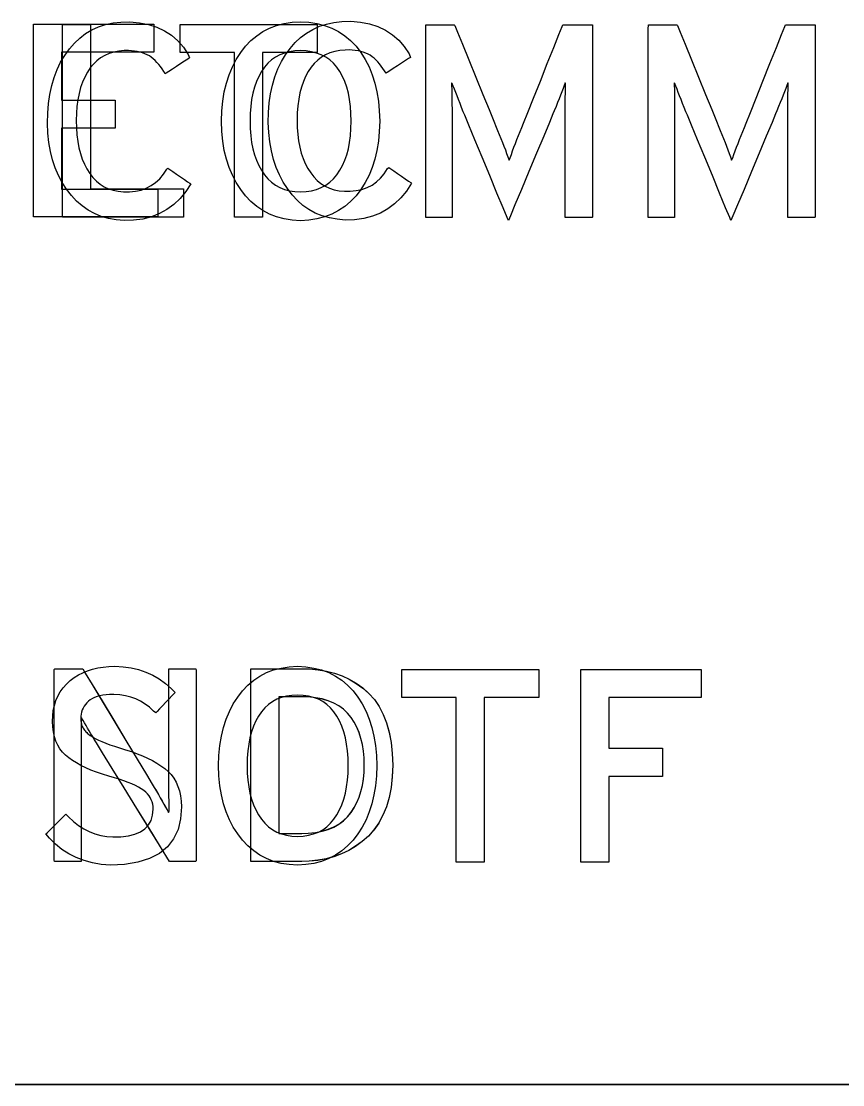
# Model space of a CAD drawing. Extents: x 1 to 47.7, y 0.2 to 35.
# Drawn here: x 21.975 to 22.389, y 10.065 to 10.601 of the extents above; entities that cross this region are included whole.
import ezdxf

# ---------------------------------------------------------------- set-up
doc = ezdxf.new("R2010")
doc.units = 0
doc.header["$MEASUREMENT"] = 0
for name, color, linetype in [('4_1__4U__UP_TO_ONE_IO_BOAR', 7, 'CONTINUOUS'), ('4_2__4U__FRONT_PANEL_W_24_', 7, 'CONTINUOUS'), ('5_1___24__TARGET_LEDS___12', 7, 'CONTINUOUS')]:
    doc.layers.add(name, color=color, linetype=linetype)

msp = doc.modelspace()

# ---------------------------------------------------------------- linework, layer by layer
at = {"layer": '4_1__4U__UP_TO_ONE_IO_BOAR'}
for points in [[(22.06026, 10.51899), (22.05772, 10.51505), (22.05487, 10.51157), (22.05172, 10.50857), (22.04827, 10.50603), (22.04452, 10.50397), (22.04047, 10.50237), (22.03612, 10.50125), (22.03146, 10.50059), (22.02674, 10.50044), (22.02267, 10.50079), (22.01881, 10.50149), (22.01517, 10.50255), (22.01173, 10.50396), (22.0085, 10.50572), (22.00549, 10.50784), (22.00268, 10.51031), (22.00008, 10.51314), (21.99766, 10.51626), (21.99548, 10.5196), (21.99358, 10.52317), (21.99196, 10.52698), (21.99062, 10.53102), (21.98955, 10.5353), (21.98877, 10.53982), (21.98826, 10.54458), (21.98804, 10.54957), (21.98814, 10.55464), (21.98853, 10.5595), (21.98921, 10.56412), (21.99016, 10.56851), (21.99139, 10.57268), (21.9929, 10.57661), (21.99469, 10.58031), (21.99676, 10.58378), (21.9991, 10.58701), (22.00161, 10.58994), (22.00433, 10.59251), (22.00726, 10.59473), (22.01041, 10.5966), (22.01376, 10.59812), (22.01733, 10.5993), (22.0211, 10.60012), (22.02509, 10.60059), (22.02958, 10.60067), (22.03449, 10.60025), (22.03905, 10.59936), (22.04326, 10.598), (22.04711, 10.59617), (22.05061, 10.59388), (22.05376, 10.59111), (22.05655, 10.58788), (22.05899, 10.58418), (22.0597, 10.58246), (22.05876, 10.58185), (22.05721, 10.58085), (22.05525, 10.57959), (22.05312, 10.57822), (22.05105, 10.57688), (22.04925, 10.57572), (22.04795, 10.57488), (22.04739, 10.57452), (22.04667, 10.57567), (22.04584, 10.57693), (22.04499, 10.57811), (22.04412, 10.57921), (22.04322, 10.58023), (22.0423, 10.58117), (22.04136, 10.58203), (22.0404, 10.58281), (22.03941, 10.5835), (22.03831, 10.58409), (22.03715, 10.58461), (22.03593, 10.58506), (22.03463, 10.58543), (22.03328, 10.58573), (22.03185, 10.58595), (22.03036, 10.58611), (22.02881, 10.58619), (22.02673, 10.58617), (22.02403, 10.58592), (22.0215, 10.58544), (22.01913, 10.58471), (22.01691, 10.58374), (22.01484, 10.58253), (22.01294, 10.58107), (22.01119, 10.57938), (22.0096, 10.57745), (22.00814, 10.57526), (22.00683, 10.57286), (22.0057, 10.57028), (22.00474, 10.56751), (22.00396, 10.56455), (22.00334, 10.56141), (22.0029, 10.55807), (22.00263, 10.55455), (22.00254, 10.55085), (22.00261, 10.54716), (22.00286, 10.54365), (22.00328, 10.54033), (22.00387, 10.5372), (22.00463, 10.53425), (22.00556, 10.53148), (22.00667, 10.52889), (22.00795, 10.52649), (22.0094, 10.52426), (22.01097, 10.52219), (22.0127, 10.52039), (22.01458, 10.51884), (22.01662, 10.51755), (22.01882, 10.51651), (22.02118, 10.51574), (22.02369, 10.51521), (22.02636, 10.51495), (22.02934, 10.51495), (22.03238, 10.51526), (22.03523, 10.51588), (22.03788, 10.51683), (22.04033, 10.5181), (22.04258, 10.51968), (22.04464, 10.52158), (22.04649, 10.52381), (22.04815, 10.52635), (22.04879, 10.52692), (22.04976, 10.52625), (22.05128, 10.5252), (22.05315, 10.52391), (22.05514, 10.52253), (22.05707, 10.5212), (22.0587, 10.52007), (22.05984, 10.51928)], [(22.15553, 10.55059), (22.15535, 10.54542), (22.15489, 10.5405), (22.15414, 10.53582), (22.15311, 10.5314), (22.15178, 10.52723), (22.15017, 10.5233), (22.14827, 10.51963), (22.14609, 10.5162), (22.1436, 10.513), (22.14086, 10.51012), (22.13791, 10.50761), (22.13473, 10.50547), (22.13134, 10.50371), (22.12773, 10.50233), (22.1239, 10.50131), (22.11985, 10.50067), (22.11559, 10.50041), (22.11136, 10.50067), (22.10735, 10.50131), (22.10356, 10.50233), (22.09999, 10.50371), (22.09665, 10.50547), (22.09353, 10.50761), (22.09062, 10.51012), (22.08794, 10.513), (22.08545, 10.5162), (22.08322, 10.51963), (22.08127, 10.5233), (22.07962, 10.52723), (22.07826, 10.5314), (22.0772, 10.53582), (22.07643, 10.5405), (22.07596, 10.54542), (22.07578, 10.55059), (22.07596, 10.55577), (22.07643, 10.5607), (22.0772, 10.56538), (22.07826, 10.56983), (22.07962, 10.57403), (22.08127, 10.57798), (22.08322, 10.5817), (22.08545, 10.58516), (22.08794, 10.58836), (22.09062, 10.5912), (22.09353, 10.59367), (22.09665, 10.59577), (22.09999, 10.59749), (22.10356, 10.59885), (22.10735, 10.59984), (22.11136, 10.60046), (22.11559, 10.60071), (22.11985, 10.60046), (22.1239, 10.59984), (22.12773, 10.59885), (22.13134, 10.59749), (22.13473, 10.59577), (22.13791, 10.59367), (22.14086, 10.5912), (22.1436, 10.58836), (22.14609, 10.58516), (22.14827, 10.5817), (22.15017, 10.57798), (22.15178, 10.57403), (22.15311, 10.56983), (22.15414, 10.56538), (22.15489, 10.5607), (22.15535, 10.55577)], [(22.24905, 10.50193), (22.24905, 10.50378), (22.24905, 10.50872), (22.24905, 10.51584), (22.24905, 10.52423), (22.24905, 10.53297), (22.24905, 10.54116), (22.24905, 10.54788), (22.24905, 10.55221), (22.24905, 10.55389), (22.24906, 10.55627), (22.24907, 10.55852), (22.24908, 10.56067), (22.24911, 10.56269), (22.24914, 10.5646), (22.24918, 10.56639), (22.24923, 10.56807), (22.24929, 10.56963), (22.2491, 10.56987), (22.24858, 10.5685), (22.248, 10.56702), (22.24738, 10.56544), (22.24672, 10.56374), (22.246, 10.56193), (22.24524, 10.56002), (22.24443, 10.55799), (22.24357, 10.55586), (22.2429, 10.55422), (22.24111, 10.54995), (22.23822, 10.54304), (22.23464, 10.53446), (22.23075, 10.52517), (22.22699, 10.51615), (22.22374, 10.50838), (22.22141, 10.50282), (22.22042, 10.50043), (22.21976, 10.50198), (22.21771, 10.50692), (22.21467, 10.51429), (22.21102, 10.52311), (22.20718, 10.53242), (22.20353, 10.54124), (22.20048, 10.54861), (22.19844, 10.55355), (22.1977, 10.55537), (22.19684, 10.55753), (22.19603, 10.55958), (22.19526, 10.56152), (22.19454, 10.56335), (22.19386, 10.56507), (22.19322, 10.56668), (22.19263, 10.56818), (22.19209, 10.56958), (22.19177, 10.56996), (22.19182, 10.56843), (22.19187, 10.56677), (22.19191, 10.56501), (22.19195, 10.56312), (22.19197, 10.56113), (22.19199, 10.55901), (22.19201, 10.55678), (22.19202, 10.55443), (22.19202, 10.55276), (22.19202, 10.54908), (22.19202, 10.54281), (22.19202, 10.53487), (22.19202, 10.52617), (22.19202, 10.51763), (22.19202, 10.51015), (22.19202, 10.50464), (22.19202, 10.50202), (22.19172, 10.50193), (22.1906, 10.50193), (22.18887, 10.50193), (22.18675, 10.50193), (22.18449, 10.50193), (22.18232, 10.50193), (22.18048, 10.50193), (22.1792, 10.50193), (22.17872, 10.50193), (22.17872, 10.50542), (22.17872, 10.51477), (22.17872, 10.52823), (22.17872, 10.54409), (22.17872, 10.56062), (22.17872, 10.5761), (22.17872, 10.5888), (22.17872, 10.59699), (22.17875, 10.59915), (22.17949, 10.59915), (22.18105, 10.59915), (22.18318, 10.59915), (22.1856, 10.59915), (22.18807, 10.59915), (22.19032, 10.59915), (22.19209, 10.59915), (22.19314, 10.59915), (22.19346, 10.59876), (22.19483, 10.5954), (22.1973, 10.58934), (22.20049, 10.58148), (22.20404, 10.57276), (22.20756, 10.56409), (22.2107, 10.5564), (22.21306, 10.55058), (22.21428, 10.54758), (22.21497, 10.54593), (22.21583, 10.54384), (22.21666, 10.5418), (22.21744, 10.53983), (22.21818, 10.53791), (22.21889, 10.53606), (22.21955, 10.53426), (22.22017, 10.53253), (22.22075, 10.53085), (22.22132, 10.53212), (22.22192, 10.53382), (22.22257, 10.53559), (22.22325, 10.53743), (22.22398, 10.53933), (22.22474, 10.5413), (22.22555, 10.54334), (22.22639, 10.54544), (22.22718, 10.54739), (22.22808, 10.54964), (22.23018, 10.55491), (22.23312, 10.56227), (22.23653, 10.5708), (22.24004, 10.57959), (22.24328, 10.58771), (22.24589, 10.59426), (22.2475, 10.5983), (22.24791, 10.59915), (22.24878, 10.59915), (22.25047, 10.59915), (22.2527, 10.59915), (22.25522, 10.59915), (22.25775, 10.59915), (22.26004, 10.59915), (22.2618, 10.59915), (22.26277, 10.59915), (22.26289, 10.59803), (22.26289, 10.59107), (22.26289, 10.57922), (22.26289, 10.56422), (22.26289, 10.54777), (22.26289, 10.53161), (22.26289, 10.51746), (22.26289, 10.50706), (22.26289, 10.50211), (22.26258, 10.50193), (22.26141, 10.50193), (22.25961, 10.50193), (22.2574, 10.50193), (22.25505, 10.50193), (22.25279, 10.50193), (22.25088, 10.50193), (22.24955, 10.50193)], [(22.36129, 10.50193), (22.36129, 10.50378), (22.36129, 10.50872), (22.36129, 10.51584), (22.36129, 10.52423), (22.36129, 10.53297), (22.36129, 10.54116), (22.36129, 10.54788), (22.36129, 10.55221), (22.36129, 10.55389), (22.36129, 10.55627), (22.3613, 10.55852), (22.36132, 10.56067), (22.36135, 10.56269), (22.36138, 10.5646), (22.36142, 10.56639), (22.36147, 10.56807), (22.36152, 10.56963), (22.36134, 10.56987), (22.36081, 10.5685), (22.36024, 10.56702), (22.35962, 10.56544), (22.35895, 10.56374), (22.35824, 10.56193), (22.35748, 10.56002), (22.35667, 10.55799), (22.35581, 10.55586), (22.35513, 10.55422), (22.35335, 10.54995), (22.35046, 10.54304), (22.34687, 10.53446), (22.34299, 10.52517), (22.33922, 10.51615), (22.33597, 10.50838), (22.33365, 10.50282), (22.33265, 10.50043), (22.33199, 10.50198), (22.32995, 10.50692), (22.32691, 10.51429), (22.32326, 10.52311), (22.31941, 10.53242), (22.31577, 10.54124), (22.31272, 10.54861), (22.31068, 10.55355), (22.30993, 10.55537), (22.30908, 10.55753), (22.30826, 10.55958), (22.3075, 10.56152), (22.30677, 10.56335), (22.30609, 10.56507), (22.30546, 10.56668), (22.30487, 10.56818), (22.30432, 10.56958), (22.304, 10.56996), (22.30406, 10.56843), (22.30411, 10.56677), (22.30415, 10.56501), (22.30418, 10.56312), (22.30421, 10.56113), (22.30423, 10.55901), (22.30425, 10.55678), (22.30425, 10.55443), (22.30425, 10.55276), (22.30425, 10.54908), (22.30425, 10.54281), (22.30425, 10.53487), (22.30425, 10.52617), (22.30425, 10.51763), (22.30425, 10.51015), (22.30425, 10.50464), (22.30425, 10.50202), (22.30396, 10.50193), (22.30284, 10.50193), (22.3011, 10.50193), (22.29899, 10.50193), (22.29673, 10.50193), (22.29456, 10.50193), (22.29272, 10.50193), (22.29144, 10.50193), (22.29096, 10.50193), (22.29096, 10.50542), (22.29096, 10.51477), (22.29096, 10.52823), (22.29096, 10.54409), (22.29096, 10.56062), (22.29096, 10.5761), (22.29096, 10.5888), (22.29096, 10.59699), (22.29099, 10.59915), (22.29173, 10.59915), (22.29329, 10.59915), (22.29541, 10.59915), (22.29784, 10.59915), (22.3003, 10.59915), (22.30255, 10.59915), (22.30433, 10.59915), (22.30537, 10.59915), (22.3057, 10.59876), (22.30707, 10.5954), (22.30953, 10.58934), (22.31273, 10.58148), (22.31627, 10.57276), (22.3198, 10.56409), (22.32293, 10.5564), (22.3253, 10.55058), (22.32652, 10.54758), (22.32721, 10.54593), (22.32807, 10.54384), (22.32889, 10.5418), (22.32968, 10.53983), (22.33042, 10.53791), (22.33112, 10.53606), (22.33178, 10.53426), (22.3324, 10.53253), (22.33297, 10.53085), (22.33354, 10.53212), (22.33415, 10.53382), (22.3348, 10.53559), (22.33549, 10.53743), (22.33621, 10.53933), (22.33698, 10.5413), (22.33778, 10.54334), (22.33863, 10.54544), (22.33942, 10.54739), (22.34032, 10.54964), (22.34242, 10.55491), (22.34536, 10.56227), (22.34877, 10.5708), (22.35227, 10.57959), (22.35552, 10.58771), (22.35813, 10.59426), (22.35974, 10.5983), (22.36014, 10.59915), (22.36102, 10.59915), (22.3627, 10.59915), (22.36494, 10.59915), (22.36746, 10.59915), (22.36999, 10.59915), (22.37227, 10.59915), (22.37403, 10.59915), (22.37501, 10.59915), (22.37512, 10.59803), (22.37512, 10.59107), (22.37512, 10.57922), (22.37512, 10.56422), (22.37512, 10.54777), (22.37512, 10.53161), (22.37512, 10.51746), (22.37512, 10.50706), (22.37512, 10.50211), (22.37482, 10.50193), (22.37365, 10.50193), (22.37184, 10.50193), (22.36964, 10.50193), (22.36729, 10.50193), (22.36503, 10.50193), (22.36311, 10.50193), (22.36179, 10.50193)], [(22.14115, 10.55059), (22.14106, 10.55441), (22.1408, 10.55803), (22.14035, 10.56146), (22.13973, 10.56468), (22.13893, 10.56771), (22.13795, 10.57054), (22.13679, 10.57318), (22.13545, 10.57561), (22.13393, 10.57782), (22.13223, 10.57976), (22.13036, 10.58144), (22.12832, 10.58287), (22.12611, 10.58404), (22.12373, 10.58496), (22.12119, 10.58563), (22.11847, 10.58604), (22.11559, 10.5862), (22.11276, 10.58604), (22.1101, 10.58563), (22.1076, 10.58496), (22.10525, 10.58404), (22.10307, 10.58287), (22.10106, 10.58144), (22.0992, 10.57976), (22.09751, 10.57782), (22.09597, 10.57561), (22.09461, 10.57318), (22.09342, 10.57054), (22.09243, 10.56771), (22.09161, 10.56468), (22.09097, 10.56146), (22.09052, 10.55803), (22.09025, 10.55441), (22.09016, 10.55059), (22.09025, 10.54682), (22.09052, 10.54324), (22.09097, 10.53985), (22.09161, 10.53666), (22.09243, 10.53367), (22.09342, 10.53086), (22.09461, 10.52825), (22.09597, 10.52583), (22.09751, 10.52358), (22.0992, 10.52155), (22.10106, 10.51979), (22.10307, 10.5183), (22.10525, 10.51708), (22.1076, 10.51613), (22.1101, 10.51545), (22.11276, 10.51505), (22.11559, 10.51491), (22.11847, 10.51505), (22.12119, 10.51545), (22.12373, 10.51613), (22.12611, 10.51708), (22.12832, 10.5183), (22.13036, 10.51979), (22.13223, 10.52155), (22.13393, 10.52358), (22.13545, 10.52583), (22.13679, 10.52825), (22.13795, 10.53086), (22.13893, 10.53367), (22.13973, 10.53666), (22.14035, 10.53985), (22.1408, 10.54324), (22.14106, 10.54682)], [(22.05557, 10.20486), (22.05517, 10.19873), (22.05386, 10.19331), (22.05164, 10.18861), (22.04851, 10.18462), (22.04446, 10.18134), (22.0395, 10.17878), (22.03363, 10.17693), (22.02685, 10.1758), (22.01978, 10.17543), (22.01515, 10.1758), (22.01074, 10.17655), (22.00655, 10.17768), (22.00259, 10.17919), (21.99886, 10.18108), (21.99534, 10.18335), (21.99205, 10.186), (21.98898, 10.18903), (21.98725, 10.19116), (21.98786, 10.19177), (21.98901, 10.19291), (21.99052, 10.19442), (21.99221, 10.19611), (21.99391, 10.1978), (21.99543, 10.19931), (21.9966, 10.20048), (21.99724, 10.20112), (21.99868, 10.19976), (22.00114, 10.19748), (22.00369, 10.19549), (22.00634, 10.19379), (22.00909, 10.19238), (22.01194, 10.19126), (22.01488, 10.19043), (22.01792, 10.1899), (22.02106, 10.18965), (22.02505, 10.18974), (22.02885, 10.1902), (22.03214, 10.19103), (22.03493, 10.19222), (22.03721, 10.19378), (22.03899, 10.1957), (22.04027, 10.19799), (22.04105, 10.20065), (22.04133, 10.20367), (22.04127, 10.205), (22.0411, 10.20619), (22.04081, 10.20733), (22.0404, 10.20842), (22.03987, 10.20946), (22.03923, 10.21044), (22.03846, 10.21138), (22.03758, 10.21227), (22.03657, 10.2131), (22.03535, 10.21393), (22.03395, 10.21475), (22.03237, 10.21556), (22.03062, 10.21636), (22.02868, 10.21715), (22.02657, 10.21793), (22.02427, 10.21871), (22.0218, 10.21947), (22.01894, 10.22029), (22.01574, 10.22128), (22.01274, 10.22231), (22.00993, 10.22339), (22.00731, 10.22453), (22.00488, 10.22571), (22.00265, 10.22695), (22.00062, 10.22823), (21.99877, 10.22957), (21.99712, 10.23094), (21.99564, 10.23245), (21.99435, 10.23412), (21.99325, 10.23597), (21.99234, 10.23799), (21.99163, 10.24019), (21.9911, 10.24256), (21.99076, 10.2451), (21.99061, 10.24782), (21.99068, 10.25066), (21.99099, 10.25338), (21.99153, 10.25596), (21.99229, 10.2584), (21.99329, 10.2607), (21.99451, 10.26286), (21.99596, 10.26488), (21.99764, 10.26675), (21.99955, 10.26849), (22.00156, 10.26999), (22.00368, 10.27132), (22.00593, 10.27247), (22.0083, 10.27345), (22.01079, 10.27425), (22.0134, 10.27488), (22.01613, 10.27533), (22.01899, 10.2756), (22.02208, 10.2757), (22.02621, 10.27547), (22.03018, 10.27491), (22.03398, 10.27401), (22.03761, 10.27278), (22.04108, 10.27122), (22.04437, 10.26933), (22.0475, 10.2671), (22.05046, 10.26454), (22.05245, 10.26248), (22.0519, 10.26191), (22.05081, 10.26078), (22.04935, 10.25927), (22.04769, 10.25754), (22.04601, 10.2558), (22.04448, 10.25422), (22.04329, 10.25298), (22.0426, 10.25226), (22.04156, 10.25314), (22.03951, 10.25501), (22.03733, 10.25665), (22.03502, 10.25805), (22.03259, 10.25921), (22.03003, 10.26013), (22.02733, 10.26081), (22.02451, 10.26125), (22.02156, 10.26145), (22.01933, 10.26143), (22.0176, 10.2613), (22.01598, 10.26109), (22.01448, 10.2608), (22.0131, 10.26043), (22.01183, 10.25997), (22.01067, 10.25943), (22.00963, 10.25881), (22.00871, 10.25811), (22.00789, 10.25731), (22.00717, 10.25646), (22.00655, 10.25557), (22.00603, 10.25464), (22.0056, 10.25366), (22.00526, 10.25264), (22.00503, 10.25158), (22.00489, 10.25047), (22.00484, 10.24934), (22.00485, 10.24878), (22.00489, 10.24824), (22.00495, 10.24771), (22.00503, 10.2472), (22.00514, 10.24671), (22.00527, 10.24624), (22.00542, 10.24578), (22.0056, 10.24534), (22.0058, 10.24491), (22.00604, 10.24445), (22.00632, 10.244), (22.00664, 10.24355), (22.00699, 10.24311), (22.00738, 10.24267), (22.00782, 10.24224), (22.00829, 10.24181), (22.00879, 10.24139), (22.00955, 10.24082), (22.01075, 10.24006), (22.01213, 10.23929), (22.0137, 10.23851), (22.01546, 10.23773), (22.0174, 10.23694), (22.01954, 10.23615), (22.02187, 10.23534), (22.02439, 10.23453), (22.02736, 10.23363), (22.03039, 10.23265), (22.03326, 10.2316), (22.03597, 10.2305), (22.03852, 10.22934), (22.04091, 10.22813), (22.04315, 10.22686), (22.04522, 10.22554), (22.04714, 10.22416), (22.04888, 10.22269), (22.05042, 10.22105), (22.05176, 10.21924), (22.05289, 10.21726), (22.05383, 10.21512), (22.05457, 10.21281), (22.0551, 10.21033), (22.05544, 10.20768)], [(22.15404, 10.22559), (22.15386, 10.22041), (22.1534, 10.21549), (22.15265, 10.21082), (22.15161, 10.20639), (22.15029, 10.20222), (22.14868, 10.1983), (22.14678, 10.19462), (22.14459, 10.19119), (22.14211, 10.18799), (22.13937, 10.18511), (22.13641, 10.1826), (22.13324, 10.18047), (22.12985, 10.17871), (22.12624, 10.17732), (22.12241, 10.17631), (22.11836, 10.17567), (22.1141, 10.1754), (22.10986, 10.17567), (22.10585, 10.17631), (22.10207, 10.17732), (22.0985, 10.17871), (22.09516, 10.18047), (22.09203, 10.1826), (22.08913, 10.18511), (22.08645, 10.18799), (22.08396, 10.19119), (22.08172, 10.19462), (22.07978, 10.1983), (22.07813, 10.20222), (22.07677, 10.20639), (22.07571, 10.21082), (22.07494, 10.21549), (22.07447, 10.22041), (22.07429, 10.22559), (22.07447, 10.23076), (22.07494, 10.23569), (22.07571, 10.24038), (22.07677, 10.24482), (22.07813, 10.24902), (22.07978, 10.25298), (22.08172, 10.25669), (22.08396, 10.26016), (22.08645, 10.26336), (22.08913, 10.26619), (22.09203, 10.26866), (22.09516, 10.27076), (22.0985, 10.27249), (22.10207, 10.27385), (22.10585, 10.27483), (22.10986, 10.27545), (22.1141, 10.2757), (22.11836, 10.27545), (22.12241, 10.27483), (22.12624, 10.27385), (22.12985, 10.27249), (22.13324, 10.27076), (22.13641, 10.26866), (22.13937, 10.26619), (22.14211, 10.26336), (22.14459, 10.26016), (22.14678, 10.25669), (22.14868, 10.25298), (22.15029, 10.24902), (22.15161, 10.24482), (22.15265, 10.24038), (22.1534, 10.23569), (22.15386, 10.23076)], [(22.13966, 10.22559), (22.13957, 10.22941), (22.13931, 10.23303), (22.13886, 10.23645), (22.13824, 10.23968), (22.13743, 10.24271), (22.13645, 10.24554), (22.13529, 10.24817), (22.13396, 10.25061), (22.13243, 10.25281), (22.13074, 10.25475), (22.12887, 10.25643), (22.12683, 10.25786), (22.12462, 10.25904), (22.12224, 10.25996), (22.11969, 10.26063), (22.11698, 10.26104), (22.1141, 10.2612), (22.11127, 10.26104), (22.10861, 10.26063), (22.1061, 10.25996), (22.10376, 10.25904), (22.10158, 10.25786), (22.09956, 10.25643), (22.09771, 10.25475), (22.09601, 10.25281), (22.09448, 10.25061), (22.09311, 10.24817), (22.09193, 10.24554), (22.09093, 10.24271), (22.09012, 10.23968), (22.08948, 10.23645), (22.08903, 10.23303), (22.08875, 10.22941), (22.08866, 10.22559), (22.08875, 10.22181), (22.08903, 10.21823), (22.08948, 10.21485), (22.09012, 10.21166), (22.09093, 10.20866), (22.09193, 10.20586), (22.09311, 10.20325), (22.09448, 10.20083), (22.09601, 10.19858), (22.09771, 10.19654), (22.09956, 10.19478), (22.10158, 10.19329), (22.10376, 10.19207), (22.1061, 10.19113), (22.10861, 10.19045), (22.11127, 10.19004), (22.1141, 10.18991), (22.11698, 10.19004), (22.11969, 10.19045), (22.12224, 10.19113), (22.12462, 10.19207), (22.12683, 10.19329), (22.12887, 10.19478), (22.13074, 10.19654), (22.13243, 10.19858), (22.13396, 10.20083), (22.13529, 10.20325), (22.13645, 10.20586), (22.13743, 10.20866), (22.13824, 10.21166), (22.13886, 10.21485), (22.13931, 10.21823), (22.13957, 10.22181)]]:
    msp.add_lwpolyline(points, close=True, dxfattribs=at)
for points in [[(22.20822, 10.25991), (22.20822, 10.17696), (22.19412, 10.17696), (22.19412, 10.25991), (22.16667, 10.25991), (22.16667, 10.27414), (22.23572, 10.27414), (22.23572, 10.25991), (22.20822, 10.25991)], [(22.27102, 10.25991), (22.27102, 10.2344), (22.29807, 10.2344), (22.29807, 10.22017), (22.27102, 10.22017), (22.27102, 10.17696), (22.25692, 10.17696), (22.25692, 10.27414), (22.31757, 10.27414), (22.31757, 10.25991), (22.27102, 10.25991)], [(21.57681, 10.06468), (24.24675, 10.06479)]]:
    msp.add_lwpolyline(points, dxfattribs=at)
at = {"layer": '4_2__4U__FRONT_PANEL_W_24_'}
for points in [[(21.99562, 10.50224), (21.99562, 10.59942), (22.00972, 10.59942), (22.00972, 10.51647), (22.05668, 10.51647), (22.05668, 10.50224), (21.99562, 10.50224)], [(22.09646, 10.58518), (22.09646, 10.50224), (22.08236, 10.50224), (22.08236, 10.58518), (22.0549, 10.58518), (22.0549, 10.59942), (22.12396, 10.59942), (22.12396, 10.58518), (22.09646, 10.58518)], [(21.26648, 10.06481), (22.56645, 10.06492)]]:
    msp.add_lwpolyline(points, dxfattribs=at)
for points in [[(22.04953, 10.17726), (22.04816, 10.17948), (22.04451, 10.18542), (22.03925, 10.19396), (22.03307, 10.204), (22.02665, 10.21443), (22.02066, 10.22416), (22.01579, 10.23206), (22.01272, 10.23705), (22.01174, 10.23866), (22.01083, 10.24018), (22.00994, 10.24166), (22.00909, 10.2431), (22.00827, 10.24449), (22.00747, 10.24584), (22.00671, 10.24715), (22.00598, 10.24842), (22.00527, 10.24964), (22.00498, 10.24885), (22.00498, 10.24651), (22.00499, 10.2441), (22.005, 10.24161), (22.00501, 10.23905), (22.00503, 10.23641), (22.00505, 10.2337), (22.00508, 10.23092), (22.00511, 10.22806), (22.00511, 10.22627), (22.00511, 10.22175), (22.00511, 10.21494), (22.00511, 10.20677), (22.00511, 10.19813), (22.00511, 10.18996), (22.00511, 10.18315), (22.00511, 10.17863), (22.0051, 10.17726), (22.00447, 10.17726), (22.00304, 10.17726), (22.00105, 10.17726), (21.99877, 10.17726), (21.99643, 10.17726), (21.99429, 10.17726), (21.99259, 10.17726), (21.99158, 10.17726), (21.99141, 10.17794), (21.99141, 10.18424), (21.99141, 10.1957), (21.99141, 10.21055), (21.99141, 10.22705), (21.99141, 10.24341), (21.99141, 10.25789), (21.99141, 10.26872), (21.99141, 10.27413), (21.99169, 10.27444), (21.99287, 10.27444), (21.99473, 10.27444), (21.99703, 10.27444), (21.99949, 10.27444), (22.00186, 10.27444), (22.00388, 10.27444), (22.00528, 10.27444), (22.00581, 10.27444), (22.00711, 10.27228), (22.01059, 10.2665), (22.01561, 10.25819), (22.0215, 10.24842), (22.02763, 10.23827), (22.03333, 10.2288), (22.03798, 10.22111), (22.0409, 10.21625), (22.04189, 10.21459), (22.04294, 10.21279), (22.04395, 10.21105), (22.04492, 10.20937), (22.04584, 10.20775), (22.04672, 10.2062), (22.04755, 10.20471), (22.04834, 10.20328), (22.04909, 10.20191), (22.04938, 10.20269), (22.04936, 10.2051), (22.04933, 10.20758), (22.04931, 10.21012), (22.0493, 10.21274), (22.04928, 10.21542), (22.04927, 10.21817), (22.04926, 10.22098), (22.04926, 10.22387), (22.04926, 10.22564), (22.04926, 10.23015), (22.04926, 10.23692), (22.04926, 10.24506), (22.04926, 10.25366), (22.04926, 10.2618), (22.04926, 10.26858), (22.04926, 10.27308), (22.04927, 10.27444), (22.04991, 10.27444), (22.05134, 10.27444), (22.05332, 10.27444), (22.05561, 10.27444), (22.05794, 10.27444), (22.06009, 10.27444), (22.06179, 10.27444), (22.06279, 10.27444), (22.06296, 10.27376), (22.06296, 10.26746), (22.06296, 10.256), (22.06296, 10.24115), (22.06296, 10.22466), (22.06296, 10.20829), (22.06296, 10.19381), (22.06296, 10.18298), (22.06296, 10.17757), (22.06271, 10.17726), (22.06161, 10.17726), (22.05986, 10.17726), (22.05772, 10.17726), (22.05542, 10.17726), (22.05321, 10.17726), (22.05133, 10.17726), (22.05002, 10.17726)], [(22.16211, 10.22585), (22.16186, 10.22001), (22.16125, 10.21457), (22.16027, 10.2095), (22.15892, 10.20483), (22.1572, 10.20054), (22.15511, 10.19664), (22.15266, 10.19313), (22.14984, 10.19), (22.1467, 10.18727), (22.1434, 10.18489), (22.13992, 10.18282), (22.13628, 10.18109), (22.13247, 10.17967), (22.1285, 10.17858), (22.12436, 10.17782), (22.12005, 10.17738), (22.1162, 10.17726), (22.11494, 10.17726), (22.11209, 10.17726), (22.10818, 10.17726), (22.10372, 10.17726), (22.09922, 10.17726), (22.0952, 10.17726), (22.09217, 10.17726), (22.09065, 10.17726), (22.09056, 10.17924), (22.09056, 10.18768), (22.09056, 10.201), (22.09056, 10.21724), (22.09056, 10.23446), (22.09056, 10.2507), (22.09056, 10.26402), (22.09056, 10.27247), (22.09065, 10.27444), (22.09217, 10.27444), (22.0952, 10.27444), (22.09922, 10.27444), (22.10372, 10.27444), (22.10818, 10.27444), (22.11209, 10.27444), (22.11494, 10.27444), (22.1162, 10.27444), (22.12012, 10.27436), (22.1245, 10.27397), (22.1287, 10.27325), (22.13272, 10.2722), (22.13655, 10.27082), (22.14021, 10.26912), (22.14368, 10.26709), (22.14698, 10.26474), (22.15007, 10.26202), (22.15284, 10.25888), (22.15524, 10.25535), (22.15729, 10.25142), (22.15897, 10.2471), (22.1603, 10.24238), (22.16126, 10.23726), (22.16187, 10.23175)], [(22.14773, 10.22585), (22.14763, 10.22948), (22.14732, 10.23293), (22.14681, 10.23621), (22.14609, 10.2393), (22.14517, 10.24221), (22.14404, 10.24495), (22.14271, 10.2475), (22.14117, 10.24987), (22.13938, 10.25206), (22.13732, 10.25401), (22.13499, 10.25569), (22.13241, 10.25712), (22.12957, 10.25828), (22.12648, 10.25919), (22.12313, 10.25983), (22.11952, 10.26022), (22.11621, 10.26034), (22.11564, 10.26034), (22.11436, 10.26034), (22.1126, 10.26034), (22.11059, 10.26034), (22.10857, 10.26034), (22.10676, 10.26034), (22.10539, 10.26034), (22.10471, 10.26034), (22.10467, 10.25894), (22.10467, 10.25294), (22.10467, 10.24349), (22.10467, 10.23196), (22.10467, 10.21974), (22.10467, 10.20821), (22.10467, 10.19876), (22.10467, 10.19276), (22.10471, 10.19136), (22.10539, 10.19136), (22.10676, 10.19136), (22.10857, 10.19136), (22.11059, 10.19136), (22.1126, 10.19136), (22.11436, 10.19136), (22.11564, 10.19136), (22.11621, 10.19136), (22.11952, 10.19148), (22.12313, 10.19188), (22.12648, 10.19254), (22.12957, 10.19346), (22.13241, 10.19465), (22.13499, 10.19611), (22.13732, 10.19783), (22.13938, 10.19982), (22.14117, 10.20203), (22.14271, 10.2044), (22.14404, 10.20694), (22.14517, 10.20966), (22.14609, 10.21255), (22.14681, 10.21561), (22.14732, 10.21885), (22.14763, 10.22226)]]:
    msp.add_lwpolyline(points, close=True, dxfattribs=at)
at = {"layer": '5_1___24__TARGET_LEDS___12'}
for points in [[(21.98097, 10.50227), (21.98097, 10.59945), (22.04164, 10.59945), (22.04164, 10.58535), (21.99508, 10.58535), (21.99508, 10.56119), (22.02212, 10.56119), (22.02212, 10.5471), (21.99508, 10.5471), (21.99508, 10.51636), (22.04367, 10.51636), (22.04367, 10.50227), (21.98097, 10.50227)], [(19.77626, 10.06498), (22.56645, 10.06498)]]:
    msp.add_lwpolyline(points, dxfattribs=at)
for points in [[(22.17162, 10.51929), (22.16907, 10.51534), (22.16623, 10.51187), (22.16308, 10.50887), (22.15963, 10.50633), (22.15588, 10.50427), (22.15183, 10.50267), (22.14747, 10.50154), (22.14282, 10.50089), (22.13809, 10.50074), (22.13403, 10.50109), (22.13017, 10.50179), (22.12652, 10.50285), (22.12308, 10.50426), (22.11986, 10.50602), (22.11684, 10.50814), (22.11403, 10.51061), (22.11144, 10.51344), (22.10902, 10.51656), (22.10684, 10.5199), (22.10494, 10.52347), (22.10332, 10.52728), (22.10197, 10.53132), (22.10091, 10.5356), (22.10012, 10.54012), (22.09962, 10.54487), (22.09939, 10.54986), (22.09949, 10.55494), (22.09989, 10.5598), (22.10056, 10.56442), (22.10151, 10.56881), (22.10275, 10.57297), (22.10426, 10.57691), (22.10605, 10.58061), (22.10811, 10.58407), (22.11046, 10.58731), (22.11297, 10.59023), (22.11569, 10.59281), (22.11862, 10.59503), (22.12176, 10.5969), (22.12512, 10.59842), (22.12868, 10.59959), (22.13246, 10.60042), (22.13644, 10.60089), (22.14093, 10.60097), (22.14584, 10.60055), (22.1504, 10.59966), (22.15461, 10.5983), (22.15846, 10.59647), (22.16196, 10.59418), (22.16511, 10.59141), (22.1679, 10.58818), (22.17035, 10.58448), (22.17106, 10.58276), (22.17012, 10.58215), (22.16856, 10.58115), (22.16661, 10.57989), (22.16448, 10.57851), (22.1624, 10.57718), (22.1606, 10.57602), (22.15931, 10.57518), (22.15874, 10.57481), (22.15803, 10.57597), (22.1572, 10.57723), (22.15635, 10.57841), (22.15547, 10.57951), (22.15458, 10.58053), (22.15366, 10.58147), (22.15272, 10.58232), (22.15176, 10.5831), (22.15077, 10.5838), (22.14967, 10.58439), (22.14851, 10.58491), (22.14728, 10.58535), (22.14599, 10.58573), (22.14463, 10.58603), (22.14321, 10.58625), (22.14172, 10.58641), (22.14016, 10.58649), (22.13808, 10.58647), (22.13539, 10.58622), (22.13286, 10.58573), (22.13048, 10.585), (22.12826, 10.58403), (22.1262, 10.58282), (22.12429, 10.58137), (22.12255, 10.57968), (22.12095, 10.57775), (22.11949, 10.57556), (22.11819, 10.57316), (22.11706, 10.57058), (22.1161, 10.56781), (22.11531, 10.56485), (22.1147, 10.5617), (22.11426, 10.55837), (22.11399, 10.55485), (22.11389, 10.55114), (22.11397, 10.54745), (22.11421, 10.54395), (22.11463, 10.54063), (22.11522, 10.5375), (22.11598, 10.53454), (22.11692, 10.53177), (22.11803, 10.52919), (22.11931, 10.52679), (22.12075, 10.52455), (22.12232, 10.52249), (22.12405, 10.52069), (22.12594, 10.51914), (22.12798, 10.51785), (22.13018, 10.51681), (22.13253, 10.51603), (22.13504, 10.51551), (22.13771, 10.51525), (22.14069, 10.51525), (22.14374, 10.51555), (22.14658, 10.51618), (22.14923, 10.51713), (22.15168, 10.51839), (22.15394, 10.51998), (22.15599, 10.52188), (22.15785, 10.5241), (22.1595, 10.52665), (22.16015, 10.52722), (22.16111, 10.52655), (22.16263, 10.5255), (22.1645, 10.52421), (22.1665, 10.52282), (22.16842, 10.5215), (22.17006, 10.52037), (22.17119, 10.51958)], [(22.04953, 10.17729), (22.04816, 10.17951), (22.04451, 10.18545), (22.03925, 10.19398), (22.03307, 10.20402), (22.02665, 10.21446), (22.02066, 10.22418), (22.01579, 10.23209), (22.01272, 10.23708), (22.01174, 10.23868), (22.01083, 10.24021), (22.00994, 10.24169), (22.00909, 10.24313), (22.00827, 10.24452), (22.00747, 10.24587), (22.00671, 10.24718), (22.00598, 10.24844), (22.00527, 10.24967), (22.00498, 10.24888), (22.00498, 10.24654), (22.00499, 10.24413), (22.005, 10.24164), (22.00501, 10.23908), (22.00503, 10.23644), (22.00505, 10.23373), (22.00508, 10.23094), (22.00511, 10.22808), (22.00511, 10.2263), (22.00511, 10.22178), (22.00511, 10.21497), (22.00511, 10.20679), (22.00511, 10.19816), (22.00511, 10.18998), (22.00511, 10.18318), (22.00511, 10.17865), (22.0051, 10.17729), (22.00447, 10.17729), (22.00304, 10.17729), (22.00105, 10.17729), (21.99877, 10.17729), (21.99643, 10.17729), (21.99429, 10.17729), (21.99259, 10.17729), (21.99158, 10.17729), (21.99141, 10.17797), (21.99141, 10.18427), (21.99141, 10.19572), (21.99141, 10.21058), (21.99141, 10.22707), (21.99141, 10.24344), (21.99141, 10.25792), (21.99141, 10.26875), (21.99141, 10.27416), (21.99169, 10.27447), (21.99287, 10.27447), (21.99473, 10.27447), (21.99703, 10.27447), (21.99949, 10.27447), (22.00186, 10.27447), (22.00388, 10.27447), (22.00528, 10.27447), (22.00581, 10.27447), (22.00711, 10.2723), (22.01059, 10.26653), (22.01561, 10.25822), (22.0215, 10.24845), (22.02763, 10.23829), (22.03333, 10.22883), (22.03798, 10.22113), (22.0409, 10.21628), (22.04189, 10.21462), (22.04294, 10.21282), (22.04395, 10.21108), (22.04492, 10.2094), (22.04584, 10.20778), (22.04672, 10.20623), (22.04755, 10.20474), (22.04834, 10.20331), (22.04909, 10.20194), (22.04938, 10.20272), (22.04936, 10.20513), (22.04933, 10.20761), (22.04931, 10.21015), (22.0493, 10.21276), (22.04928, 10.21544), (22.04927, 10.21819), (22.04926, 10.22101), (22.04926, 10.22389), (22.04926, 10.22567), (22.04926, 10.23017), (22.04926, 10.23695), (22.04926, 10.24509), (22.04926, 10.25369), (22.04926, 10.26183), (22.04926, 10.26861), (22.04926, 10.27311), (22.04927, 10.27447), (22.04991, 10.27447), (22.05134, 10.27447), (22.05332, 10.27447), (22.05561, 10.27447), (22.05794, 10.27447), (22.06009, 10.27447), (22.06179, 10.27447), (22.06279, 10.27447), (22.06296, 10.27379), (22.06296, 10.26749), (22.06296, 10.25603), (22.06296, 10.24118), (22.06296, 10.22468), (22.06296, 10.20832), (22.06296, 10.19384), (22.06296, 10.18301), (22.06296, 10.17759), (22.06271, 10.17729), (22.06161, 10.17729), (22.05986, 10.17729), (22.05772, 10.17729), (22.05542, 10.17729), (22.05321, 10.17729), (22.05133, 10.17729), (22.05002, 10.17729)], [(22.16211, 10.22588), (22.16186, 10.22004), (22.16125, 10.21459), (22.16027, 10.20953), (22.15892, 10.20486), (22.1572, 10.20057), (22.15511, 10.19667), (22.15266, 10.19316), (22.14984, 10.19003), (22.1467, 10.1873), (22.1434, 10.18491), (22.13992, 10.18285), (22.13628, 10.18111), (22.13247, 10.1797), (22.1285, 10.17861), (22.12436, 10.17785), (22.12005, 10.17741), (22.1162, 10.17729), (22.11494, 10.17729), (22.11209, 10.17729), (22.10818, 10.17729), (22.10372, 10.17729), (22.09922, 10.17729), (22.0952, 10.17729), (22.09217, 10.17729), (22.09065, 10.17729), (22.09056, 10.17926), (22.09056, 10.18771), (22.09056, 10.20103), (22.09056, 10.21727), (22.09056, 10.23448), (22.09056, 10.25072), (22.09056, 10.26404), (22.09056, 10.27249), (22.09065, 10.27447), (22.09217, 10.27447), (22.0952, 10.27447), (22.09922, 10.27447), (22.10372, 10.27447), (22.10818, 10.27447), (22.11209, 10.27447), (22.11494, 10.27447), (22.1162, 10.27447), (22.12012, 10.27439), (22.1245, 10.27399), (22.1287, 10.27327), (22.13272, 10.27223), (22.13655, 10.27085), (22.14021, 10.26915), (22.14368, 10.26712), (22.14698, 10.26476), (22.15007, 10.26205), (22.15284, 10.25891), (22.15524, 10.25538), (22.15729, 10.25145), (22.15897, 10.24712), (22.1603, 10.24241), (22.16126, 10.23729), (22.16187, 10.23178)], [(22.14773, 10.22588), (22.14763, 10.22951), (22.14732, 10.23296), (22.14681, 10.23623), (22.14609, 10.23933), (22.14517, 10.24224), (22.14404, 10.24497), (22.14271, 10.24753), (22.14117, 10.2499), (22.13938, 10.25209), (22.13732, 10.25403), (22.13499, 10.25572), (22.13241, 10.25715), (22.12957, 10.25831), (22.12648, 10.25922), (22.12313, 10.25986), (22.11952, 10.26025), (22.11621, 10.26037), (22.11564, 10.26037), (22.11436, 10.26037), (22.1126, 10.26037), (22.11059, 10.26037), (22.10857, 10.26037), (22.10676, 10.26037), (22.10539, 10.26037), (22.10471, 10.26037), (22.10467, 10.25897), (22.10467, 10.25297), (22.10467, 10.24351), (22.10467, 10.23199), (22.10467, 10.21977), (22.10467, 10.20824), (22.10467, 10.19879), (22.10467, 10.19279), (22.10471, 10.19139), (22.10539, 10.19139), (22.10676, 10.19139), (22.10857, 10.19139), (22.11059, 10.19139), (22.1126, 10.19139), (22.11436, 10.19139), (22.11564, 10.19139), (22.11621, 10.19139), (22.11952, 10.19151), (22.12313, 10.1919), (22.12648, 10.19256), (22.12957, 10.19349), (22.13241, 10.19468), (22.13499, 10.19613), (22.13732, 10.19786), (22.13938, 10.19984), (22.14117, 10.20206), (22.14271, 10.20443), (22.14404, 10.20697), (22.14517, 10.20968), (22.14609, 10.21258), (22.14681, 10.21564), (22.14732, 10.21888), (22.14763, 10.22229)]]:
    msp.add_lwpolyline(points, close=True, dxfattribs=at)

doc.saveas('drawing.dxf')
